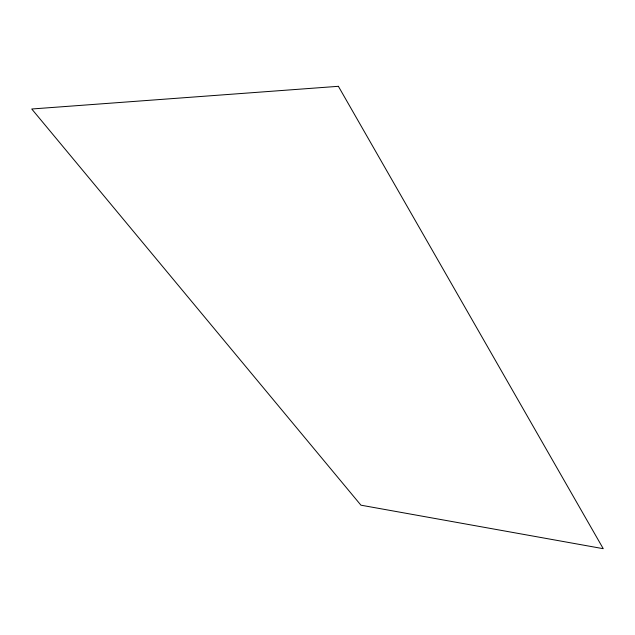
<?xml version="1.0" encoding="UTF-8"?>
<svg xmlns="http://www.w3.org/2000/svg" width="635" height="635" viewBox="0 0 635 635"><rect width="100%" height="100%" fill="white"/><g stroke="black" fill="none" stroke-linecap="round" stroke-linejoin="round"><path stroke-width="0.95" d="M338.384 86.312L31.75 108.998L360.934 505.182L603.25 548.688L338.384 86.312"/></g></svg>
